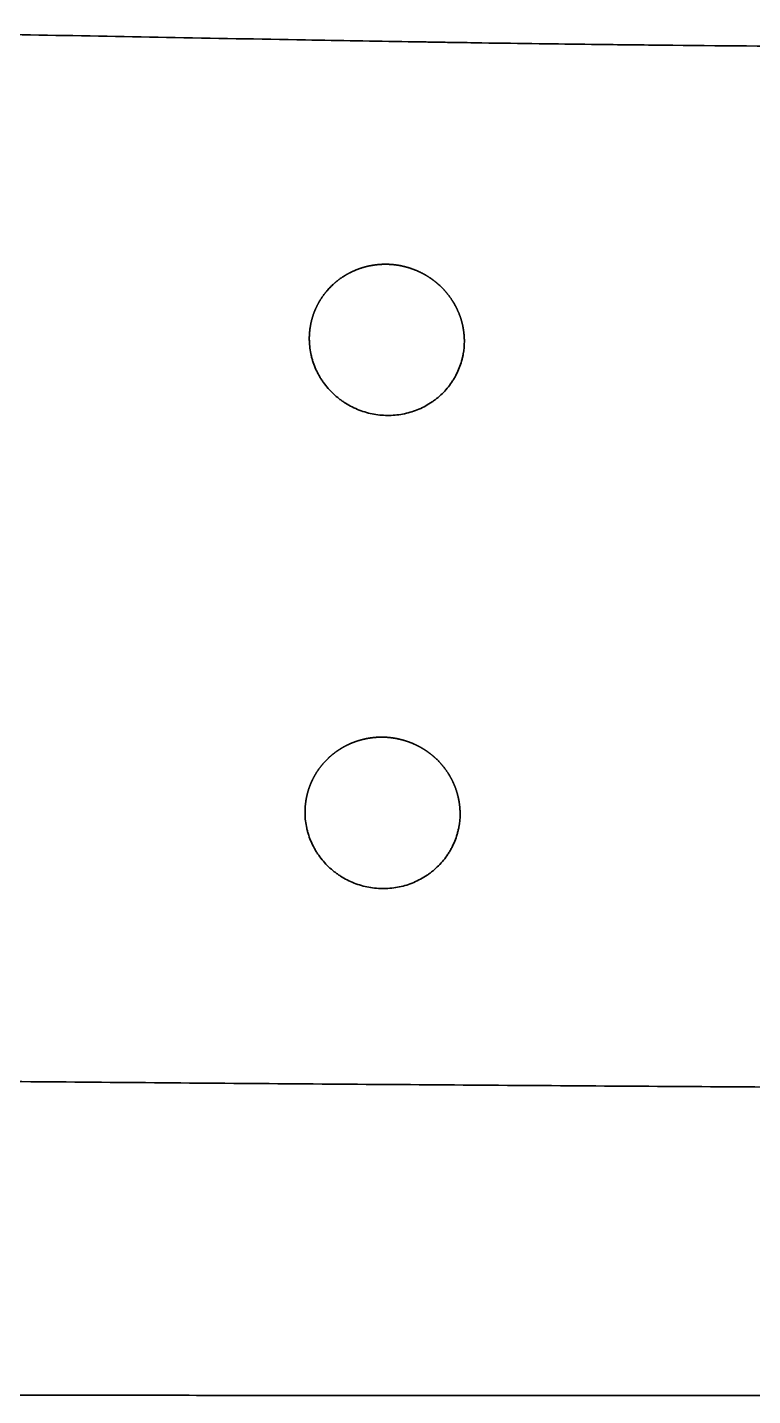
# Model space of a CAD drawing. Header units: millimetres. Extents: x 0 to 2526, y -1017 to 790.
# Drawn here: x 280.1 to 453.2, y 462.6 to 789.1 of the extents above; entities that cross this region are included whole.
import ezdxf

# ---------------------------------------------------------------- set-up
doc = ezdxf.new("R2010")
doc.units = ezdxf.units.MM
doc.layers.add('Blocks', color=7, linetype='Continuous')
doc.layers.add('Blocks$Inner', color=7, linetype='Continuous', lineweight=25, true_color=0x007f00)
doc.layers.add('Blocks$Outline', color=7, linetype='Continuous', lineweight=35, true_color=0xff3f3f)

# ---------------------------------------------------------------- blocks, each defined once
blk = doc.blocks.new('Balcony Dining Bench w Arm Front')
at = {"layer": 'Blocks$Inner'}
blk.add_line((348.3, 593.73), (348.35, 593.64), dxfattribs=at)
for points, knots in [([(176.43, 789.1), (176.47, 789.1), (176.52, 789.1), (176.57, 789.1), (176.94, 789.1), (177.31, 789.1), (177.68, 789.1), (178.38, 789.1), (179.09, 789.09), (179.8, 789.09), (181.14, 789.08), (182.45, 789.07), (183.79, 789.06), (185.06, 789.05), (186.32, 789.03), (187.59, 789.01), (187.91, 789.01), (188.22, 789), (188.53, 789), (188.85, 788.99), (189.16, 788.99), (189.47, 788.98), (190.1, 788.97), (190.73, 788.96), (191.36, 788.95), (192.61, 788.93), (193.87, 788.91), (195.13, 788.89), (197.66, 788.84), (200.18, 788.8), (202.71, 788.75), (207.81, 788.66), (212.9, 788.57), (217.99, 788.48), (228.36, 788.29), (238.72, 788.1), (249.06, 787.91), (259.66, 787.71), (270.25, 787.51), (280.82, 787.31), (291.67, 787.11), (302.5, 786.9), (313.3, 786.7), (324.39, 786.5), (335.46, 786.3), (346.5, 786.1), (354.55, 785.96), (362.7, 785.82), (370.96, 785.68), (372.32, 785.65), (373.68, 785.63), (375.05, 785.61), (375.1, 785.61), (376.24, 785.59), (376.28, 785.59), (376.87, 785.58), (377.45, 785.57), (378.04, 785.56), (378.81, 785.55), (379.59, 785.53), (380.37, 785.52), (380.76, 785.52), (381.16, 785.51), (381.55, 785.5), (383.87, 785.47), (386.19, 785.43), (388.51, 785.39), (393.08, 785.33), (397.64, 785.26), (402.2, 785.2), (406.25, 785.14), (410.41, 785.09), (414.69, 785.04), (420.14, 784.97), (425.78, 784.91), (431.59, 784.85), (444.91, 784.71), (458.49, 784.59), (471.85, 784.49), (476.55, 784.46), (481.17, 784.42), (485.73, 784.39), (491.8, 784.35), (497.76, 784.31), (503.62, 784.28), (521.92, 784.17), (541.36, 784.08), (559.71, 784.01), (561.64, 784), (563.57, 784), (565.5, 783.99), (589.67, 783.9), (613.09, 783.84), (635.75, 783.8), (661.46, 783.76), (687.17, 783.74), (712.85, 783.74), (738.53, 783.74), (764.24, 783.76), (789.95, 783.8), (813.64, 783.84), (836.66, 783.9), (859.02, 783.99), (861.59, 784), (863.91, 784), (865.98, 784.01), (884.02, 784.08), (903.08, 784.17), (921.04, 784.28), (927.37, 784.31), (933.67, 784.35), (939.97, 784.4), (944.33, 784.43), (948.65, 784.46), (952.92, 784.49), (966.33, 784.59), (979.96, 784.71), (993.33, 784.85), (999.49, 784.91), (1005.38, 784.98), (1011, 785.05), (1014.98, 785.09), (1018.92, 785.14), (1022.83, 785.2), (1027.41, 785.26), (1031.99, 785.32), (1036.57, 785.39), (1038.9, 785.43), (1041.23, 785.46), (1043.55, 785.5), (1044.14, 785.51), (1044.73, 785.52), (1045.32, 785.53), (1045.91, 785.54), (1046.49, 785.55), (1047.08, 785.56), (1047.67, 785.57), (1048.25, 785.58), (1048.84, 785.59), (1048.89, 785.59), (1050.02, 785.61), (1050.08, 785.61), (1051.44, 785.63), (1052.8, 785.65), (1054.15, 785.68), (1062.68, 785.82), (1071.03, 785.96), (1079.2, 786.11), (1090.24, 786.31), (1101.31, 786.51), (1112.39, 786.71), (1123.2, 786.91), (1134.03, 787.12), (1144.87, 787.32), (1155.44, 787.52), (1166.03, 787.72), (1176.64, 787.92), (1186.98, 788.11), (1197.33, 788.3), (1207.71, 788.49), (1212.8, 788.58), (1217.89, 788.67), (1222.99, 788.76), (1225.52, 788.8), (1228.04, 788.84), (1230.57, 788.89), (1231.83, 788.91), (1233.08, 788.93), (1234.34, 788.95), (1234.97, 788.96), (1235.6, 788.97), (1236.22, 788.98), (1236.54, 788.99), (1236.85, 789), (1237.17, 789), (1237.48, 789.01), (1237.79, 789.01), (1238.11, 789.01), (1239.38, 789.03), (1240.64, 789.05), (1241.91, 789.06), (1243.24, 789.07), (1244.56, 789.08), (1245.89, 789.09), (1246.61, 789.09), (1247.31, 789.1), (1248.02, 789.1), (1248.39, 789.1), (1248.76, 789.1), (1249.13, 789.1), (1249.18, 789.1), (1249.22, 789.1), (1249.27, 789.1)], [22.92623, 22.92623, 22.92623, 22.92623, 23.068171, 23.068171, 23.068171, 24.181291, 24.181291, 24.181291, 26.304071, 26.304071, 26.304071, 30.293159, 30.293159, 30.293159, 34.108347, 34.108347, 34.108347, 35.052543, 35.052543, 35.052543, 35.998443, 35.998443, 35.998443, 37.891572, 37.891572, 37.891572, 41.685462, 41.685462, 41.685462, 49.303922, 49.303922, 49.303922, 64.664791, 64.664791, 64.664791, 95.892798, 95.892798, 95.892798, 127.813465, 127.813465, 127.813465, 160.438723, 160.438723, 160.438723, 193.773793, 193.773793, 193.773793, 218.326646, 218.326646, 218.326646, 222.428058, 222.428058, 222.428058, 223.673841, 223.673841, 223.673841, 225.450252, 225.450252, 225.450252, 227.80179, 227.80179, 227.80179, 228.993594, 228.993594, 228.993594, 236.013794, 236.013794, 236.013794, 249.824857, 249.824857, 249.824857, 262.404558, 262.404558, 262.404558, 279.411222, 279.411222, 279.411222, 319.83122, 319.83122, 319.83122, 333.736504, 333.736504, 333.736504, 351.660888, 351.660888, 351.660888, 407.79894, 407.79894, 407.79894, 413.586184, 413.586184, 413.586184, 483.855313, 483.855313, 483.855313, 560.959264, 560.959264, 560.959264, 638.06295, 638.06295, 638.06295, 707.146395, 707.146395, 707.146395, 714.1183, 714.1183, 714.1183, 769.220358, 769.220358, 769.220358, 788.178374, 788.178374, 788.178374, 801.157229, 801.157229, 801.157229, 841.729748, 841.729748, 841.729748, 859.5085, 859.5085, 859.5085, 871.424957, 871.424957, 871.424957, 885.2842, 885.2842, 885.2842, 892.328338, 892.328338, 892.328338, 894.111756, 894.111756, 894.111756, 895.883645, 895.883645, 895.883645, 897.666024, 897.666024, 897.666024, 898.912972, 898.912972, 898.912972, 903.0038, 903.0038, 903.0038, 928.14154, 928.14154, 928.14154, 961.47683, 961.47683, 961.47683, 994.102289, 994.102289, 994.102289, 1026.02312, 1026.02312, 1026.02312, 1057.25122, 1057.25122, 1057.25122, 1072.612096, 1072.612096, 1072.612096, 1080.230546, 1080.230546, 1080.230546, 1084.024428, 1084.024428, 1084.024428, 1085.917551, 1085.917551, 1085.917551, 1086.863449, 1086.863449, 1086.863449, 1087.807647, 1087.807647, 1087.807647, 1091.622846, 1091.622846, 1091.622846, 1095.61188, 1095.61188, 1095.61188, 1097.734661, 1097.734661, 1097.734661, 1098.847781, 1098.847781, 1098.847781, 1098.98972, 1098.98972, 1098.98972, 1098.98972]), ([(347.37, 714.8), (347.37, 714.64), (347.37, 714.49), (347.38, 714.33), (347.41, 713.16), (347.55, 712), (347.82, 710.85), (347.88, 710.56), (347.96, 710.27), (348.04, 709.98), (348.12, 709.7), (348.21, 709.41), (348.3, 709.13), (348.49, 708.57), (348.71, 708.02), (348.95, 707.48), (349.07, 707.22), (349.2, 706.96), (349.32, 706.71)], [234.347994, 234.347994, 234.347994, 234.347994, 234.834758, 234.834758, 234.834758, 238.488681, 238.488681, 238.488681, 239.409981, 239.409981, 239.409981, 240.32743, 240.32743, 240.32743, 242.15188, 242.15188, 242.15188, 243.02809, 243.02809, 243.02809, 243.02809]), ([(366.47, 696.5), (367.7, 696.52), (368.9, 696.66), (370.09, 696.91), (370.68, 697.04), (371.26, 697.19), (371.84, 697.37), (372.41, 697.56), (372.99, 697.77), (373.54, 698.01), (374.64, 698.48), (375.68, 699.05), (376.67, 699.72), (376.91, 699.89), (377.15, 700.06), (377.39, 700.24), (377.63, 700.42), (377.86, 700.61), (378.09, 700.8), (378.54, 701.18), (378.97, 701.58), (379.38, 702), (380.21, 702.84), (380.93, 703.76), (381.57, 704.74), (381.73, 704.98), (381.88, 705.23), (382.03, 705.49), (382.18, 705.74), (382.32, 706), (382.45, 706.25), (382.71, 706.77), (382.95, 707.3), (383.16, 707.84), (383.38, 708.38), (383.56, 708.92), (383.72, 709.48), (383.8, 709.76), (383.87, 710.04), (383.93, 710.32), (384, 710.61), (384.06, 710.9), (384.11, 711.18), (384.28, 712.18), (384.37, 713.18), (384.37, 714.19)], [147.017885, 147.017885, 147.017885, 147.017885, 150.700947, 150.700947, 150.700947, 152.538838, 152.538838, 152.538838, 154.389608, 154.389608, 154.389608, 158.062041, 158.062041, 158.062041, 158.982107, 158.982107, 158.982107, 159.907523, 159.907523, 159.907523, 161.748144, 161.748144, 161.748144, 165.416223, 165.416223, 165.416223, 166.340324, 166.340324, 166.340324, 167.260737, 167.260737, 167.260737, 169.08952, 169.08952, 169.08952, 170.916267, 170.916267, 170.916267, 171.834126, 171.834126, 171.834126, 172.756877, 172.756877, 172.756877, 175.93422, 175.93422, 175.93422, 175.93422]), ([(349.36, 706.64), (349.49, 706.38), (349.63, 706.13), (349.77, 705.89), (349.92, 705.63), (350.07, 705.37), (350.24, 705.12), (350.4, 704.86), (350.57, 704.61), (350.75, 704.37), (351.45, 703.39), (352.24, 702.48), (353.12, 701.65), (353.57, 701.23), (354.03, 700.84), (354.51, 700.46), (354.75, 700.28), (355, 700.09), (355.25, 699.92), (355.5, 699.74), (355.76, 699.58), (356.02, 699.41), (357.05, 698.76), (358.14, 698.22), (359.28, 697.78), (359.86, 697.56), (360.45, 697.36), (361.04, 697.2), (361.63, 697.03), (362.22, 696.9), (362.82, 696.79), (364.03, 696.58), (365.25, 696.48), (366.47, 696.5)], [125.933922, 125.933922, 125.933922, 125.933922, 126.801844, 126.801844, 126.801844, 127.719677, 127.719677, 127.719677, 128.642172, 128.642172, 128.642172, 132.304504, 132.304504, 132.304504, 134.140923, 134.140923, 134.140923, 135.064863, 135.064863, 135.064863, 135.983621, 135.983621, 135.983621, 139.650861, 139.650861, 139.650861, 141.499504, 141.499504, 141.499504, 143.335969, 143.335969, 143.335969, 147.017885, 147.017885, 147.017885, 147.017885]), ([(346.35, 601.81), (346.35, 601.71), (346.35, 601.61), (346.35, 601.51), (346.37, 600.34), (346.51, 599.17), (346.76, 598.02), (346.82, 597.73), (346.9, 597.44), (346.97, 597.16), (347.05, 596.87), (347.14, 596.59), (347.23, 596.31), (347.41, 595.75), (347.62, 595.19), (347.86, 594.65), (348, 594.34), (348.14, 594.04), (348.3, 593.73)], [350.728743, 350.728743, 350.728743, 350.728743, 351.044557, 351.044557, 351.044557, 354.693605, 354.693605, 354.693605, 355.613595, 355.613595, 355.613595, 356.529322, 356.529322, 356.529322, 358.350656, 358.350656, 358.350656, 359.394442, 359.394442, 359.394442, 359.394442]), ([(365.23, 583.61), (366.45, 583.62), (367.66, 583.75), (368.85, 584), (369.45, 584.12), (370.03, 584.27), (370.61, 584.45), (371.19, 584.63), (371.77, 584.84), (372.32, 585.08), (373.43, 585.55), (374.48, 586.11), (375.48, 586.78), (375.72, 586.95), (375.97, 587.12), (376.21, 587.3), (376.45, 587.48), (376.68, 587.67), (376.91, 587.86), (377.37, 588.24), (377.81, 588.64), (378.23, 589.06), (379.06, 589.9), (379.8, 590.82), (380.45, 591.8), (380.61, 592.04), (380.77, 592.3), (380.92, 592.55), (381.07, 592.8), (381.21, 593.06), (381.35, 593.32), (381.62, 593.84), (381.86, 594.37), (382.08, 594.91), (382.3, 595.45), (382.49, 595.99), (382.65, 596.55), (382.73, 596.83), (382.81, 597.11), (382.87, 597.4), (382.94, 597.68), (383, 597.97), (383.06, 598.26), (383.25, 599.31), (383.35, 600.37), (383.35, 601.44)], [263.426857, 263.426857, 263.426857, 263.426857, 267.098685, 267.098685, 267.098685, 268.930994, 268.930994, 268.930994, 270.776188, 270.776188, 270.776188, 274.437975, 274.437975, 274.437975, 275.355556, 275.355556, 275.355556, 276.278498, 276.278498, 276.278498, 278.113949, 278.113949, 278.113949, 281.77337, 281.77337, 281.77337, 282.695423, 282.695423, 282.695423, 283.613512, 283.613512, 283.613512, 285.438227, 285.438227, 285.438227, 287.261648, 287.261648, 287.261648, 288.178113, 288.178113, 288.178113, 289.099228, 289.099228, 289.099228, 292.448173, 292.448173, 292.448173, 292.448173]), ([(348.35, 593.64), (348.45, 593.44), (348.55, 593.25), (348.66, 593.06), (348.8, 592.8), (348.96, 592.55), (349.12, 592.29), (349.28, 592.04), (349.44, 591.79), (349.62, 591.54), (350.31, 590.56), (351.09, 589.65), (351.96, 588.82), (352.4, 588.4), (352.85, 588), (353.33, 587.63), (353.57, 587.44), (353.81, 587.26), (354.06, 587.08), (354.31, 586.91), (354.56, 586.74), (354.82, 586.57), (355.84, 585.92), (356.92, 585.37), (358.06, 584.92), (358.63, 584.7), (359.21, 584.5), (359.8, 584.33), (360.39, 584.16), (360.98, 584.03), (361.58, 583.92), (362.79, 583.69), (364, 583.59), (365.23, 583.61)], [242.593205, 242.593205, 242.593205, 242.593205, 243.26126, 243.26126, 243.26126, 244.177729, 244.177729, 244.177729, 245.098515, 245.098515, 245.098515, 248.753068, 248.753068, 248.753068, 250.585598, 250.585598, 250.585598, 251.507326, 251.507326, 251.507326, 252.423767, 252.423767, 252.423767, 256.081349, 256.081349, 256.081349, 257.924878, 257.924878, 257.924878, 259.755996, 259.755996, 259.755996, 263.426857, 263.426857, 263.426857, 263.426857]), ([(172.45, 538.42), (201, 538.22), (203.85, 538.2), (212.4, 538.12), (218.1, 538.07), (229.5, 537.96), (235.19, 537.91), (246.51, 537.81), (252.12, 537.76), (263.36, 537.67), (268.97, 537.62), (285.83, 537.48), (297.05, 537.38), (319.52, 537.2), (330.75, 537.11), (353.22, 536.94), (364.46, 536.86), (386.93, 536.7), (398.16, 536.62), (420.64, 536.47), (431.87, 536.39), (454.35, 536.25), (465.59, 536.18), (488.06, 536.05), (499.3, 535.98), (516.16, 535.89), (521.78, 535.86), (533.02, 535.8), (538.63, 535.77), (887.06, 535.77), (892.68, 535.8), (903.92, 535.86), (909.54, 535.89), (926.4, 535.98), (937.64, 536.05), (960.11, 536.18), (971.35, 536.25), (1190.5, 537.91), (1196.2, 537.96), (1253.25, 538.43)], [-540.047863, -540.047863, -540.047863, -540.047863, -539.163222, -539.163222, -538.86678, -538.86678, -538.570337, -538.570337, -538.278244, -538.278244, -537.98615, -537.98615, -537.401585, -537.401585, -536.817401, -536.817401, -536.233217, -536.233217, -535.649035, -535.649035, -535.064854, -535.064854, -534.480674, -534.480674, -533.896495, -533.896495, -533.604406, -533.604406, -530.701779, -530.701779, -527.799152, -527.799152, -527.507063, -527.507063, -526.922884, -526.922884, -526.338704, -522.833221, -521.980947, -521.980947, -521.980947, -521.980947]), ([(203.77, 462.73), (213.2, 462.72), (222.62, 462.72), (232.05, 462.71), (241.48, 462.71), (250.91, 462.71), (260.34, 462.7), (269.76, 462.7), (279.19, 462.69), (288.62, 462.69), (298.04, 462.69), (307.47, 462.68), (316.9, 462.68), (326.32, 462.68), (335.75, 462.67), (345.17, 462.67), (354.6, 462.67), (364.03, 462.66), (373.45, 462.66), (382.88, 462.66), (392.31, 462.66), (401.74, 462.65), (411.16, 462.65), (420.59, 462.65), (430.02, 462.64), (439.45, 462.64), (448.87, 462.64), (458.3, 462.64), (467.73, 462.64), (477.16, 462.63), (486.59, 462.63), (496.01, 462.63), (505.44, 462.63), (514.87, 462.63), (524.3, 462.62), (533.72, 462.62), (543.15, 462.62), (552.58, 462.62), (562, 462.62), (571.43, 462.62), (580.86, 462.62), (590.28, 462.61), (599.71, 462.61), (609.14, 462.61), (618.56, 462.61), (627.99, 462.61), (646.84, 462.61), (665.7, 462.61), (684.55, 462.61), (703.41, 462.61), (722.27, 462.61), (741.12, 462.61), (759.98, 462.61), (778.83, 462.61), (797.69, 462.61), (807.11, 462.61), (816.54, 462.61), (825.97, 462.61), (835.39, 462.61), (844.82, 462.62), (854.25, 462.62), (863.67, 462.62), (873.1, 462.62), (882.53, 462.62), (891.95, 462.62), (901.38, 462.62), (910.81, 462.63), (920.23, 462.63), (929.66, 462.63), (939.09, 462.63), (948.52, 462.63), (957.95, 462.64), (967.37, 462.64), (976.8, 462.64), (986.23, 462.64), (995.66, 462.64), (1005.09, 462.65), (1014.51, 462.65), (1023.94, 462.65), (1033.37, 462.66), (1042.8, 462.66), (1052.22, 462.66), (1061.65, 462.66), (1071.08, 462.67), (1080.5, 462.67), (1089.93, 462.67), (1099.36, 462.68), (1108.78, 462.68), (1118.21, 462.68), (1127.63, 462.69), (1137.06, 462.69), (1146.49, 462.69), (1155.91, 462.7), (1165.34, 462.7), (1174.77, 462.71), (1184.2, 462.71), (1193.62, 462.71), (1203.05, 462.72), (1212.48, 462.72), (1221.91, 462.73)], [52.701358, 52.701358, 52.701358, 52.701358, 80.986802, 80.986802, 80.986802, 109.26944, 109.26944, 109.26944, 137.549943, 137.549943, 137.549943, 165.829072, 165.829072, 165.829072, 194.107949, 194.107949, 194.107949, 222.387782, 222.387782, 222.387782, 250.669461, 250.669461, 250.669461, 278.952602, 278.952602, 278.952602, 307.236509, 307.236509, 307.236509, 335.520462, 335.520462, 335.520462, 363.803655, 363.803655, 363.803655, 392.08526, 392.08526, 392.08526, 420.364856, 420.364856, 420.364856, 448.643647, 448.643647, 448.643647, 476.923239, 476.923239, 476.923239, 533.488031, 533.488031, 533.488031, 590.056029, 590.056029, 590.056029, 646.620822, 646.620822, 646.620822, 674.900413, 674.900413, 674.900413, 703.179204, 703.179204, 703.179204, 731.458801, 731.458801, 731.458801, 759.740405, 759.740405, 759.740405, 788.023598, 788.023598, 788.023598, 816.307551, 816.307551, 816.307551, 844.591458, 844.591458, 844.591458, 872.8746, 872.8746, 872.8746, 901.156279, 901.156279, 901.156279, 929.436112, 929.436112, 929.436112, 957.714988, 957.714988, 957.714988, 985.994117, 985.994117, 985.994117, 1014.274621, 1014.274621, 1014.274621, 1042.557259, 1042.557259, 1042.557259, 1070.842703, 1070.842703, 1070.842703, 1070.842703])]:
    blk.add_open_spline(points, degree=3, knots=knots, dxfattribs=at)
for points, weights, knots in [([(365.36, 732.57), (364.75, 732.57), (364.14, 732.53), (362.93, 732.4), (362.34, 732.31), (360.57, 731.95), (359.43, 731.6), (357.78, 730.9), (357.23, 730.64), (356.18, 730.08), (355.67, 729.77), (354.2, 728.78), (353.29, 728.02), (351.61, 726.32), (350.87, 725.4), (349.9, 723.92), (349.61, 723.42), (349.06, 722.36), (348.82, 721.82), (348.16, 720.17), (347.84, 719.04), (347.59, 717.58), (347.54, 717.29), (347.47, 716.7), (347.44, 716.4), (347.39, 715.67), (347.37, 715.23), (347.37, 714.8)], [1.00000018157, 1.00000018095, 1.00000018032, 1.00000017901, 1.00000017835, 1.00000017635, 1.00000017499, 1.00000017293, 1.00000017224, 1.00000017088, 1.00000017021, 1.00000016824, 1.00000016696, 1.00000016451, 1.00000016338, 1.0000001618, 1.0000001613, 1.00000016034, 1.00000015987, 1.00000015858, 1.00000015783, 1.00000015702, 1.00000015687, 1.00000015657, 1.00000015642, 1.00000015609, 1.00000015591, 1.00000015574], [205.624193, 205.624193, 205.624193, 205.624193, 207.449877, 207.449877, 209.27556, 209.27556, 212.926927, 212.926927, 214.75261, 214.75261, 216.578294, 216.578294, 220.22966, 220.22966, 223.881027, 223.881027, 225.70671, 225.70671, 227.532393, 227.532393, 231.18376, 231.18376, 232.096602, 232.096602, 233.009443, 233.009443, 234.347994, 234.347994, 234.347994, 234.347994]), ([(384.37, 714.19), (384.37, 714.35), (384.37, 714.5), (384.35, 715.25), (384.3, 715.84), (384.19, 716.72), (384.14, 717.02), (384.04, 717.61), (383.98, 717.9), (383.65, 719.35), (383.27, 720.47), (382.65, 721.83), (382.52, 722.1), (382.24, 722.64), (382.1, 722.9), (381.65, 723.69), (381.32, 724.19), (380.27, 725.65), (379.48, 726.56), (378.15, 727.81), (377.69, 728.21), (376.73, 728.95), (376.24, 729.3), (375.22, 729.94), (374.69, 730.24), (373.6, 730.79), (373.04, 731.04), (371.34, 731.71), (370.18, 732.04), (368.39, 732.37), (367.79, 732.45), (366.57, 732.56), (365.96, 732.58), (365.36, 732.57)], [1.00000003375, 1.00000003377, 1.00000003379, 1.00000003388, 1.00000003396, 1.00000003406, 1.00000003409, 1.00000003416, 1.00000003419, 1.00000003434, 1.00000003443, 1.00000003452, 1.00000003454, 1.00000003457, 1.00000003458, 1.00000003461, 1.00000003463, 1.00000003466, 1.00000003465, 1.00000003459, 1.00000003457, 1.0000000345, 1.00000003446, 1.00000003437, 1.00000003431, 1.00000003419, 1.00000003412, 1.0000000339, 1.00000003373, 1.00000003345, 1.00000003335, 1.00000003314, 1.00000003303, 1.00000003292], [175.93422, 175.93422, 175.93422, 175.93422, 176.415903, 176.415903, 178.241421, 178.241421, 179.15418, 179.15418, 180.066939, 180.066939, 183.717975, 183.717975, 184.630735, 184.630735, 185.543494, 185.543494, 187.369012, 187.369012, 191.020048, 191.020048, 192.845566, 192.845566, 194.671084, 194.671084, 196.496603, 196.496603, 198.322121, 198.322121, 201.973157, 201.973157, 203.798675, 203.798675, 205.624193, 205.624193, 205.624193, 205.624193]), ([(364.52, 619.73), (363.92, 619.73), (363.31, 619.7), (362.1, 619.57), (361.5, 619.48), (359.73, 619.12), (358.58, 618.77), (356.92, 618.08), (356.37, 617.82), (355.31, 617.26), (354.8, 616.95), (353.81, 616.29), (353.33, 615.94), (352.41, 615.18), (351.97, 614.78), (350.7, 613.5), (349.95, 612.59), (348.97, 611.11), (348.67, 610.6), (348.11, 609.55), (347.86, 609), (347.19, 607.35), (346.86, 606.22), (346.59, 604.76), (346.55, 604.47), (346.47, 603.88), (346.43, 603.58), (346.37, 602.79), (346.35, 602.3), (346.35, 601.81)], [1.00000027114, 1.00000027052, 1.00000026987, 1.00000026853, 1.00000026785, 1.00000026578, 1.00000026435, 1.00000026218, 1.00000026145, 1.00000026, 1.00000025929, 1.00000025788, 1.00000025718, 1.0000002558, 1.00000025513, 1.00000025313, 1.00000025189, 1.00000025014, 1.00000024958, 1.0000002485, 1.00000024798, 1.00000024651, 1.00000024564, 1.00000024468, 1.00000024449, 1.00000024413, 1.00000024395, 1.00000024351, 1.00000024325, 1.00000024301], [321.899147, 321.899147, 321.899147, 321.899147, 323.720746, 323.720746, 325.542345, 325.542345, 329.185543, 329.185543, 331.007142, 331.007142, 332.828741, 332.828741, 334.65034, 334.65034, 336.471939, 336.471939, 340.115137, 340.115137, 341.936736, 341.936736, 343.758335, 343.758335, 347.401533, 347.401533, 348.312333, 348.312333, 349.223132, 349.223132, 350.728743, 350.728743, 350.728743, 350.728743]), ([(383.35, 601.44), (383.35, 601.54), (383.35, 601.63), (383.34, 602.32), (383.3, 602.91), (383.19, 603.8), (383.15, 604.1), (383.05, 604.69), (382.99, 604.98), (382.67, 606.43), (382.31, 607.55), (381.7, 608.92), (381.58, 609.19), (381.31, 609.73), (381.16, 609.99), (380.72, 610.78), (380.4, 611.28), (379.37, 612.75), (378.59, 613.66), (377.27, 614.92), (376.81, 615.31), (375.87, 616.06), (375.37, 616.41), (374.36, 617.06), (373.84, 617.36), (372.76, 617.91), (372.2, 618.17), (370.5, 618.84), (369.34, 619.18), (367.56, 619.51), (366.96, 619.6), (365.74, 619.71), (365.13, 619.74), (364.52, 619.73)], [0.999999963919, 0.999999963906, 0.999999963893, 0.999999963805, 0.999999963731, 0.999999963625, 0.99999996359, 0.999999963523, 0.99999996349, 0.999999963331, 0.999999963221, 0.999999963106, 0.999999963085, 0.999999963044, 0.999999963024, 0.999999962971, 0.999999962941, 0.999999962868, 0.999999962843, 0.999999962841, 0.999999962847, 0.999999962871, 0.999999962889, 0.999999962937, 0.999999962966, 0.999999963038, 0.999999963081, 0.999999963223, 0.999999963338, 0.999999963539, 0.999999963611, 0.999999963763, 0.999999963843, 0.999999963926], [292.448173, 292.448173, 292.448173, 292.448173, 292.751818, 292.751818, 294.573526, 294.573526, 295.48438, 295.48438, 296.395234, 296.395234, 300.03865, 300.03865, 300.949505, 300.949505, 301.860359, 301.860359, 303.682067, 303.682067, 307.325483, 307.325483, 309.147191, 309.147191, 310.968899, 310.968899, 312.790607, 312.790607, 314.612315, 314.612315, 318.255731, 318.255731, 320.077439, 320.077439, 321.899147, 321.899147, 321.899147, 321.899147])]:
    blk.add_rational_spline(points, weights, degree=3, knots=knots, dxfattribs=at)
at = {"layer": 'Blocks$Outline'}
for points, knots in [([(1249.27, 789.1), (1249.22, 789.1), (1249.18, 789.1), (1249.13, 789.1), (1248.76, 789.1), (1248.39, 789.1), (1248.02, 789.1), (1247.31, 789.1), (1246.61, 789.09), (1245.89, 789.09), (1244.56, 789.08), (1243.24, 789.07), (1241.91, 789.06), (1240.64, 789.05), (1239.38, 789.03), (1238.11, 789.01), (1237.79, 789.01), (1237.48, 789.01), (1237.17, 789), (1236.85, 789), (1236.54, 788.99), (1236.22, 788.98), (1235.6, 788.97), (1234.97, 788.96), (1234.34, 788.95), (1233.08, 788.93), (1231.83, 788.91), (1230.57, 788.89), (1228.04, 788.84), (1225.52, 788.8), (1222.99, 788.76), (1217.89, 788.67), (1212.8, 788.58), (1207.71, 788.49), (1197.33, 788.3), (1186.98, 788.11), (1176.64, 787.92), (1166.03, 787.72), (1155.44, 787.52), (1144.87, 787.32), (1134.03, 787.12), (1123.2, 786.91), (1112.39, 786.71), (1101.31, 786.51), (1090.24, 786.31), (1079.2, 786.11), (1071.03, 785.96), (1062.68, 785.82), (1054.15, 785.68), (1052.8, 785.65), (1051.44, 785.63), (1050.08, 785.61), (1050.02, 785.61), (1048.89, 785.59), (1048.84, 785.59), (1048.25, 785.58), (1047.67, 785.57), (1047.08, 785.56), (1046.49, 785.55), (1045.91, 785.54), (1045.32, 785.53), (1044.73, 785.52), (1044.14, 785.51), (1043.55, 785.5), (1041.23, 785.46), (1038.9, 785.43), (1036.57, 785.39), (1031.99, 785.32), (1027.41, 785.26), (1022.83, 785.2), (1018.92, 785.14), (1014.98, 785.09), (1011, 785.05), (1005.38, 784.98), (999.49, 784.91), (993.33, 784.85), (979.96, 784.71), (966.33, 784.59), (952.92, 784.49), (948.65, 784.46), (944.33, 784.43), (939.97, 784.4), (933.67, 784.35), (927.37, 784.31), (921.04, 784.28), (903.08, 784.17), (884.02, 784.08), (865.98, 784.01), (863.91, 784), (861.59, 784), (859.02, 783.99), (836.66, 783.9), (813.64, 783.84), (789.95, 783.8), (764.24, 783.76), (738.53, 783.74), (712.85, 783.74), (687.17, 783.74), (661.46, 783.76), (635.75, 783.8), (613.09, 783.84), (589.67, 783.9), (565.5, 783.99), (563.57, 784), (561.64, 784), (559.71, 784.01), (541.36, 784.08), (521.92, 784.17), (503.62, 784.28), (497.76, 784.31), (491.8, 784.35), (485.73, 784.39), (481.17, 784.42), (476.55, 784.46), (471.85, 784.49), (458.49, 784.59), (444.91, 784.71), (431.59, 784.85), (425.78, 784.91), (420.14, 784.97), (414.69, 785.04), (410.41, 785.09), (406.25, 785.14), (402.2, 785.2), (397.64, 785.26), (393.08, 785.33), (388.51, 785.39), (386.19, 785.43), (383.87, 785.47), (381.55, 785.5), (381.16, 785.51), (380.76, 785.52), (380.37, 785.52), (379.59, 785.53), (378.81, 785.55), (378.04, 785.56), (377.45, 785.57), (376.87, 785.58), (376.28, 785.59), (376.24, 785.59), (375.1, 785.61), (375.05, 785.61), (373.68, 785.63), (372.32, 785.65), (370.96, 785.68), (362.7, 785.82), (354.55, 785.96), (346.5, 786.1), (335.46, 786.3), (324.39, 786.5), (313.3, 786.7), (302.5, 786.9), (291.67, 787.11), (280.82, 787.31), (270.25, 787.51), (259.66, 787.71), (249.06, 787.91), (238.72, 788.1), (228.36, 788.29), (217.99, 788.48), (212.9, 788.57), (207.81, 788.66), (202.71, 788.75), (200.18, 788.8), (197.66, 788.84), (195.13, 788.89), (193.87, 788.91), (192.61, 788.93), (191.36, 788.95), (190.73, 788.96), (190.1, 788.97), (189.47, 788.98), (189.16, 788.99), (188.85, 788.99), (188.53, 789), (188.22, 789), (187.91, 789.01), (187.59, 789.01), (186.32, 789.03), (185.06, 789.05), (183.79, 789.06), (182.45, 789.07), (181.14, 789.08), (179.8, 789.09), (179.09, 789.09), (178.38, 789.1), (177.68, 789.1), (177.31, 789.1), (176.94, 789.1), (176.57, 789.1), (176.52, 789.1), (176.47, 789.1), (176.43, 789.1)], [-1098.98972, -1098.98972, -1098.98972, -1098.98972, -1098.847781, -1098.847781, -1098.847781, -1097.734661, -1097.734661, -1097.734661, -1095.61188, -1095.61188, -1095.61188, -1091.622846, -1091.622846, -1091.622846, -1087.807647, -1087.807647, -1087.807647, -1086.863449, -1086.863449, -1086.863449, -1085.917551, -1085.917551, -1085.917551, -1084.024428, -1084.024428, -1084.024428, -1080.230546, -1080.230546, -1080.230546, -1072.612096, -1072.612096, -1072.612096, -1057.25122, -1057.25122, -1057.25122, -1026.02312, -1026.02312, -1026.02312, -994.102289, -994.102289, -994.102289, -961.47683, -961.47683, -961.47683, -928.14154, -928.14154, -928.14154, -903.0038, -903.0038, -903.0038, -898.912972, -898.912972, -898.912972, -897.666024, -897.666024, -897.666024, -895.883645, -895.883645, -895.883645, -894.111756, -894.111756, -894.111756, -892.328338, -892.328338, -892.328338, -885.2842, -885.2842, -885.2842, -871.424957, -871.424957, -871.424957, -859.5085, -859.5085, -859.5085, -841.729748, -841.729748, -841.729748, -801.157229, -801.157229, -801.157229, -788.178374, -788.178374, -788.178374, -769.220358, -769.220358, -769.220358, -714.1183, -714.1183, -714.1183, -707.146395, -707.146395, -707.146395, -638.06295, -638.06295, -638.06295, -560.959264, -560.959264, -560.959264, -483.855313, -483.855313, -483.855313, -413.586184, -413.586184, -413.586184, -407.79894, -407.79894, -407.79894, -351.660888, -351.660888, -351.660888, -333.736504, -333.736504, -333.736504, -319.83122, -319.83122, -319.83122, -279.411222, -279.411222, -279.411222, -262.404558, -262.404558, -262.404558, -249.824857, -249.824857, -249.824857, -236.013794, -236.013794, -236.013794, -228.993594, -228.993594, -228.993594, -227.80179, -227.80179, -227.80179, -225.450252, -225.450252, -225.450252, -223.673841, -223.673841, -223.673841, -222.428058, -222.428058, -222.428058, -218.326646, -218.326646, -218.326646, -193.773793, -193.773793, -193.773793, -160.438723, -160.438723, -160.438723, -127.813465, -127.813465, -127.813465, -95.892798, -95.892798, -95.892798, -64.664791, -64.664791, -64.664791, -49.303922, -49.303922, -49.303922, -41.685462, -41.685462, -41.685462, -37.891572, -37.891572, -37.891572, -35.998443, -35.998443, -35.998443, -35.052543, -35.052543, -35.052543, -34.108347, -34.108347, -34.108347, -30.293159, -30.293159, -30.293159, -26.304071, -26.304071, -26.304071, -24.181291, -24.181291, -24.181291, -23.068171, -23.068171, -23.068171, -22.92623, -22.92623, -22.92623, -22.92623]), ([(349.32, 706.71), (349.2, 706.96), (349.07, 707.22), (348.95, 707.48), (348.71, 708.02), (348.49, 708.57), (348.3, 709.13), (348.21, 709.41), (348.12, 709.7), (348.04, 709.98), (347.96, 710.27), (347.88, 710.56), (347.82, 710.85), (347.55, 712), (347.41, 713.16), (347.38, 714.33), (347.37, 714.49), (347.37, 714.64), (347.37, 714.8)], [-243.02809, -243.02809, -243.02809, -243.02809, -242.15188, -242.15188, -242.15188, -240.32743, -240.32743, -240.32743, -239.409981, -239.409981, -239.409981, -238.488681, -238.488681, -238.488681, -234.834758, -234.834758, -234.834758, -234.347994, -234.347994, -234.347994, -234.347994]), ([(384.37, 714.19), (384.37, 713.18), (384.28, 712.18), (384.11, 711.18), (384.06, 710.9), (384, 710.61), (383.93, 710.32), (383.87, 710.04), (383.8, 709.76), (383.72, 709.48), (383.56, 708.92), (383.38, 708.38), (383.16, 707.84), (382.95, 707.3), (382.71, 706.77), (382.45, 706.25), (382.32, 706), (382.18, 705.74), (382.03, 705.49), (381.88, 705.23), (381.73, 704.98), (381.57, 704.74), (380.93, 703.76), (380.21, 702.84), (379.38, 702), (378.97, 701.58), (378.54, 701.18), (378.09, 700.8), (377.86, 700.61), (377.63, 700.42), (377.39, 700.24), (377.15, 700.06), (376.91, 699.89), (376.67, 699.72), (375.68, 699.05), (374.64, 698.48), (373.54, 698.01), (372.99, 697.77), (372.41, 697.56), (371.84, 697.37), (371.26, 697.19), (370.68, 697.04), (370.09, 696.91), (368.9, 696.66), (367.7, 696.52), (366.47, 696.5)], [-175.93422, -175.93422, -175.93422, -175.93422, -172.756877, -172.756877, -172.756877, -171.834126, -171.834126, -171.834126, -170.916267, -170.916267, -170.916267, -169.08952, -169.08952, -169.08952, -167.260737, -167.260737, -167.260737, -166.340324, -166.340324, -166.340324, -165.416223, -165.416223, -165.416223, -161.748144, -161.748144, -161.748144, -159.907523, -159.907523, -159.907523, -158.982107, -158.982107, -158.982107, -158.062041, -158.062041, -158.062041, -154.389608, -154.389608, -154.389608, -152.538838, -152.538838, -152.538838, -150.700947, -150.700947, -150.700947, -147.017885, -147.017885, -147.017885, -147.017885]), ([(366.47, 696.5), (365.25, 696.48), (364.03, 696.58), (362.82, 696.79), (362.22, 696.9), (361.63, 697.03), (361.04, 697.2), (360.45, 697.36), (359.86, 697.56), (359.28, 697.78), (358.14, 698.22), (357.05, 698.76), (356.02, 699.41), (355.76, 699.58), (355.5, 699.74), (355.25, 699.92), (355, 700.09), (354.75, 700.28), (354.51, 700.46), (354.03, 700.84), (353.57, 701.23), (353.12, 701.65), (352.24, 702.48), (351.45, 703.39), (350.75, 704.37), (350.57, 704.61), (350.4, 704.86), (350.24, 705.12), (350.07, 705.37), (349.92, 705.63), (349.77, 705.89), (349.63, 706.13), (349.49, 706.38), (349.36, 706.64)], [-147.017885, -147.017885, -147.017885, -147.017885, -143.335969, -143.335969, -143.335969, -141.499504, -141.499504, -141.499504, -139.650861, -139.650861, -139.650861, -135.983621, -135.983621, -135.983621, -135.064863, -135.064863, -135.064863, -134.140923, -134.140923, -134.140923, -132.304504, -132.304504, -132.304504, -128.642172, -128.642172, -128.642172, -127.719677, -127.719677, -127.719677, -126.801844, -126.801844, -126.801844, -125.933922, -125.933922, -125.933922, -125.933922]), ([(348.3, 593.73), (348.14, 594.04), (348, 594.34), (347.86, 594.65), (347.62, 595.19), (347.41, 595.75), (347.23, 596.31), (347.14, 596.59), (347.05, 596.87), (346.97, 597.16), (346.9, 597.44), (346.82, 597.73), (346.76, 598.02), (346.51, 599.17), (346.37, 600.34), (346.35, 601.51), (346.35, 601.61), (346.35, 601.71), (346.35, 601.81)], [-242.485742, -242.485742, -242.485742, -242.485742, -241.441956, -241.441956, -241.441956, -239.620622, -239.620622, -239.620622, -238.704895, -238.704895, -238.704895, -237.784905, -237.784905, -237.784905, -234.135857, -234.135857, -234.135857, -233.820043, -233.820043, -233.820043, -233.820043]), ([(383.35, 601.44), (383.35, 600.37), (383.25, 599.31), (383.06, 598.26), (383, 597.97), (382.94, 597.68), (382.87, 597.4), (382.81, 597.11), (382.73, 596.83), (382.65, 596.55), (382.49, 595.99), (382.3, 595.45), (382.08, 594.91), (381.86, 594.37), (381.62, 593.84), (381.35, 593.32), (381.21, 593.06), (381.07, 592.8), (380.92, 592.55), (380.77, 592.3), (380.61, 592.04), (380.45, 591.8), (379.8, 590.82), (379.06, 589.9), (378.23, 589.06), (377.81, 588.64), (377.37, 588.24), (376.91, 587.86), (376.68, 587.67), (376.45, 587.48), (376.21, 587.3), (375.97, 587.12), (375.72, 586.95), (375.48, 586.78), (374.48, 586.11), (373.43, 585.55), (372.32, 585.08), (371.77, 584.84), (371.19, 584.63), (370.61, 584.45), (370.03, 584.27), (369.45, 584.12), (368.85, 584), (367.66, 583.75), (366.45, 583.62), (365.23, 583.61)], [-175.539473, -175.539473, -175.539473, -175.539473, -172.190528, -172.190528, -172.190528, -171.269413, -171.269413, -171.269413, -170.352948, -170.352948, -170.352948, -168.529528, -168.529528, -168.529528, -166.704812, -166.704812, -166.704812, -165.786723, -165.786723, -165.786723, -164.86467, -164.86467, -164.86467, -161.205249, -161.205249, -161.205249, -159.369798, -159.369798, -159.369798, -158.446857, -158.446857, -158.446857, -157.529275, -157.529275, -157.529275, -153.867488, -153.867488, -153.867488, -152.022295, -152.022295, -152.022295, -150.189985, -150.189985, -150.189985, -146.518157, -146.518157, -146.518157, -146.518157]), ([(365.23, 583.61), (364, 583.59), (362.79, 583.69), (361.58, 583.92), (360.98, 584.03), (360.39, 584.16), (359.8, 584.33), (359.21, 584.5), (358.63, 584.7), (358.06, 584.92), (356.92, 585.37), (355.84, 585.92), (354.82, 586.57), (354.56, 586.74), (354.31, 586.91), (354.06, 587.08), (353.81, 587.26), (353.57, 587.44), (353.33, 587.63), (352.85, 588), (352.4, 588.4), (351.96, 588.82), (351.09, 589.65), (350.31, 590.56), (349.62, 591.54), (349.44, 591.79), (349.28, 592.04), (349.12, 592.29), (348.96, 592.55), (348.8, 592.8), (348.66, 593.06), (348.55, 593.25), (348.45, 593.44), (348.35, 593.64)], [-146.518157, -146.518157, -146.518157, -146.518157, -142.847296, -142.847296, -142.847296, -141.016178, -141.016178, -141.016178, -139.172649, -139.172649, -139.172649, -135.515067, -135.515067, -135.515067, -134.598626, -134.598626, -134.598626, -133.676898, -133.676898, -133.676898, -131.844368, -131.844368, -131.844368, -128.189815, -128.189815, -128.189815, -127.269029, -127.269029, -127.269029, -126.35256, -126.35256, -126.35256, -125.684505, -125.684505, -125.684505, -125.684505]), ([(172.45, 538.42), (201, 538.22), (203.85, 538.2), (212.4, 538.12), (218.1, 538.07), (229.5, 537.96), (235.19, 537.91), (246.51, 537.81), (252.12, 537.76), (263.36, 537.67), (268.97, 537.62), (285.83, 537.48), (297.05, 537.38), (319.52, 537.2), (330.75, 537.11), (353.22, 536.94), (364.46, 536.86), (386.93, 536.7), (398.16, 536.62), (420.64, 536.47), (431.87, 536.39), (454.35, 536.25), (465.59, 536.18), (488.06, 536.05), (499.3, 535.98), (516.16, 535.89), (521.78, 535.86), (533.02, 535.8), (538.63, 535.77), (887.06, 535.77), (892.68, 535.8), (903.92, 535.86), (909.54, 535.89), (926.4, 535.98), (937.64, 536.05), (960.11, 536.18), (971.35, 536.25), (1190.5, 537.91), (1196.2, 537.96), (1253.25, 538.43)], [-540.047863, -540.047863, -540.047863, -540.047863, -539.163222, -539.163222, -538.86678, -538.86678, -538.570337, -538.570337, -538.278244, -538.278244, -537.98615, -537.98615, -537.401585, -537.401585, -536.817401, -536.817401, -536.233217, -536.233217, -535.649035, -535.649035, -535.064854, -535.064854, -534.480674, -534.480674, -533.896495, -533.896495, -533.604406, -533.604406, -530.701779, -530.701779, -527.799152, -527.799152, -527.507063, -527.507063, -526.922884, -526.922884, -526.338704, -522.833221, -521.980947, -521.980947, -521.980947, -521.980947]), ([(1221.91, 462.73), (1212.48, 462.72), (1203.05, 462.72), (1193.62, 462.71), (1184.2, 462.71), (1174.77, 462.71), (1165.34, 462.7), (1155.91, 462.7), (1146.49, 462.69), (1137.06, 462.69), (1127.63, 462.69), (1118.21, 462.68), (1108.78, 462.68), (1099.36, 462.68), (1089.93, 462.67), (1080.5, 462.67), (1071.08, 462.67), (1061.65, 462.66), (1052.22, 462.66), (1042.8, 462.66), (1033.37, 462.66), (1023.94, 462.65), (1014.51, 462.65), (1005.09, 462.65), (995.66, 462.64), (986.23, 462.64), (976.8, 462.64), (967.37, 462.64), (957.95, 462.64), (948.52, 462.63), (939.09, 462.63), (929.66, 462.63), (920.23, 462.63), (910.81, 462.63), (901.38, 462.62), (891.95, 462.62), (882.53, 462.62), (873.1, 462.62), (863.67, 462.62), (854.25, 462.62), (844.82, 462.62), (835.39, 462.61), (825.97, 462.61), (816.54, 462.61), (807.11, 462.61), (797.69, 462.61), (778.83, 462.61), (759.98, 462.61), (741.12, 462.61), (722.27, 462.61), (703.41, 462.61), (684.55, 462.61), (665.7, 462.61), (646.84, 462.61), (627.99, 462.61), (618.56, 462.61), (609.14, 462.61), (599.71, 462.61), (590.28, 462.61), (580.86, 462.62), (571.43, 462.62), (562, 462.62), (552.58, 462.62), (543.15, 462.62), (533.72, 462.62), (524.3, 462.62), (514.87, 462.63), (505.44, 462.63), (496.01, 462.63), (486.59, 462.63), (477.16, 462.63), (467.73, 462.64), (458.3, 462.64), (448.87, 462.64), (439.45, 462.64), (430.02, 462.64), (420.59, 462.65), (411.16, 462.65), (401.74, 462.65), (392.31, 462.66), (382.88, 462.66), (373.45, 462.66), (364.03, 462.66), (354.6, 462.67), (345.17, 462.67), (335.75, 462.67), (326.32, 462.68), (316.9, 462.68), (307.47, 462.68), (298.04, 462.69), (288.62, 462.69), (279.19, 462.69), (269.76, 462.7), (260.34, 462.7), (250.91, 462.71), (241.48, 462.71), (232.05, 462.71), (222.62, 462.72), (213.2, 462.72), (203.77, 462.73)], [-1469.58527, -1469.58527, -1469.58527, -1469.58527, -1441.299826, -1441.299826, -1441.299826, -1413.017188, -1413.017188, -1413.017188, -1384.736684, -1384.736684, -1384.736684, -1356.457555, -1356.457555, -1356.457555, -1328.178679, -1328.178679, -1328.178679, -1299.898845, -1299.898845, -1299.898845, -1271.617167, -1271.617167, -1271.617167, -1243.334025, -1243.334025, -1243.334025, -1215.050118, -1215.050118, -1215.050118, -1186.766165, -1186.766165, -1186.766165, -1158.482972, -1158.482972, -1158.482972, -1130.201368, -1130.201368, -1130.201368, -1101.921771, -1101.921771, -1101.921771, -1073.64298, -1073.64298, -1073.64298, -1045.363389, -1045.363389, -1045.363389, -988.798596, -988.798596, -988.798596, -932.230598, -932.230598, -932.230598, -875.665805, -875.665805, -875.665805, -847.386214, -847.386214, -847.386214, -819.107423, -819.107423, -819.107423, -790.827827, -790.827827, -790.827827, -762.546222, -762.546222, -762.546222, -734.263029, -734.263029, -734.263029, -705.979076, -705.979076, -705.979076, -677.695169, -677.695169, -677.695169, -649.412028, -649.412028, -649.412028, -621.130349, -621.130349, -621.130349, -592.850516, -592.850516, -592.850516, -564.571639, -564.571639, -564.571639, -536.29251, -536.29251, -536.29251, -508.012007, -508.012007, -508.012007, -479.729369, -479.729369, -479.729369, -451.443925, -451.443925, -451.443925, -451.443925])]:
    blk.add_open_spline(points, degree=3, knots=knots, dxfattribs=at)
for points, weights, knots in [([(347.37, 714.8), (347.37, 715.23), (347.39, 715.67), (347.44, 716.4), (347.47, 716.7), (347.54, 717.29), (347.59, 717.58), (347.84, 719.04), (348.16, 720.17), (348.82, 721.82), (349.06, 722.36), (349.61, 723.42), (349.9, 723.92), (350.87, 725.4), (351.61, 726.32), (353.29, 728.02), (354.2, 728.78), (355.67, 729.77), (356.18, 730.08), (357.23, 730.64), (357.78, 730.9), (359.43, 731.6), (360.57, 731.95), (362.34, 732.31), (362.93, 732.4), (364.14, 732.53), (364.75, 732.57), (365.36, 732.57)], [1.00000015574, 1.00000015591, 1.00000015609, 1.00000015642, 1.00000015657, 1.00000015687, 1.00000015702, 1.00000015783, 1.00000015858, 1.00000015987, 1.00000016034, 1.0000001613, 1.0000001618, 1.00000016338, 1.00000016451, 1.00000016696, 1.00000016824, 1.00000017021, 1.00000017088, 1.00000017224, 1.00000017293, 1.00000017499, 1.00000017635, 1.00000017835, 1.00000017901, 1.00000018032, 1.00000018095, 1.00000018157], [-234.347994, -234.347994, -234.347994, -234.347994, -233.009443, -233.009443, -232.096602, -232.096602, -231.18376, -231.18376, -227.532393, -227.532393, -225.70671, -225.70671, -223.881027, -223.881027, -220.22966, -220.22966, -216.578294, -216.578294, -214.75261, -214.75261, -212.926927, -212.926927, -209.27556, -209.27556, -207.449877, -207.449877, -205.624193, -205.624193, -205.624193, -205.624193]), ([(365.36, 732.57), (365.96, 732.58), (366.57, 732.56), (367.79, 732.45), (368.39, 732.37), (370.18, 732.04), (371.34, 731.71), (373.04, 731.04), (373.6, 730.79), (374.69, 730.24), (375.22, 729.94), (376.24, 729.3), (376.73, 728.95), (377.69, 728.21), (378.15, 727.81), (379.48, 726.56), (380.27, 725.65), (381.32, 724.19), (381.65, 723.69), (382.1, 722.9), (382.24, 722.64), (382.52, 722.1), (382.65, 721.83), (383.27, 720.47), (383.65, 719.35), (383.98, 717.9), (384.04, 717.61), (384.14, 717.02), (384.19, 716.72), (384.3, 715.84), (384.35, 715.25), (384.37, 714.5), (384.37, 714.35), (384.37, 714.19)], [1.00000003292, 1.00000003303, 1.00000003314, 1.00000003335, 1.00000003345, 1.00000003373, 1.0000000339, 1.00000003412, 1.00000003419, 1.00000003431, 1.00000003437, 1.00000003446, 1.0000000345, 1.00000003457, 1.00000003459, 1.00000003465, 1.00000003466, 1.00000003463, 1.00000003461, 1.00000003458, 1.00000003457, 1.00000003454, 1.00000003452, 1.00000003443, 1.00000003434, 1.00000003419, 1.00000003416, 1.00000003409, 1.00000003406, 1.00000003396, 1.00000003388, 1.00000003379, 1.00000003377, 1.00000003375], [-205.624193, -205.624193, -205.624193, -205.624193, -203.798675, -203.798675, -201.973157, -201.973157, -198.322121, -198.322121, -196.496603, -196.496603, -194.671084, -194.671084, -192.845566, -192.845566, -191.020048, -191.020048, -187.369012, -187.369012, -185.543494, -185.543494, -184.630735, -184.630735, -183.717975, -183.717975, -180.066939, -180.066939, -179.15418, -179.15418, -178.241421, -178.241421, -176.415903, -176.415903, -175.93422, -175.93422, -175.93422, -175.93422]), ([(346.35, 601.81), (346.35, 602.3), (346.37, 602.79), (346.43, 603.58), (346.47, 603.88), (346.55, 604.47), (346.59, 604.76), (346.86, 606.22), (347.19, 607.35), (347.86, 609), (348.11, 609.55), (348.67, 610.6), (348.97, 611.11), (349.95, 612.59), (350.7, 613.5), (351.97, 614.78), (352.41, 615.18), (353.33, 615.94), (353.81, 616.29), (354.8, 616.95), (355.31, 617.26), (356.37, 617.82), (356.92, 618.08), (358.58, 618.77), (359.73, 619.12), (361.5, 619.48), (362.1, 619.57), (363.31, 619.7), (363.92, 619.73), (364.52, 619.73)], [1.00000024301, 1.00000024325, 1.00000024351, 1.00000024395, 1.00000024413, 1.00000024449, 1.00000024468, 1.00000024564, 1.00000024651, 1.00000024798, 1.0000002485, 1.00000024958, 1.00000025014, 1.00000025189, 1.00000025313, 1.00000025513, 1.0000002558, 1.00000025718, 1.00000025788, 1.00000025929, 1.00000026, 1.00000026145, 1.00000026218, 1.00000026435, 1.00000026578, 1.00000026785, 1.00000026853, 1.00000026987, 1.00000027052, 1.00000027114], [-233.820043, -233.820043, -233.820043, -233.820043, -232.314432, -232.314432, -231.403633, -231.403633, -230.492833, -230.492833, -226.849635, -226.849635, -225.028036, -225.028036, -223.206437, -223.206437, -219.563239, -219.563239, -217.74164, -217.74164, -215.920041, -215.920041, -214.098442, -214.098442, -212.276843, -212.276843, -208.633646, -208.633646, -206.812047, -206.812047, -204.990447, -204.990447, -204.990447, -204.990447]), ([(364.52, 619.73), (365.13, 619.74), (365.74, 619.71), (366.96, 619.6), (367.56, 619.51), (369.34, 619.18), (370.5, 618.84), (372.2, 618.17), (372.76, 617.91), (373.84, 617.36), (374.36, 617.06), (375.37, 616.41), (375.87, 616.06), (376.81, 615.31), (377.27, 614.92), (378.59, 613.66), (379.37, 612.75), (380.4, 611.28), (380.72, 610.78), (381.16, 609.99), (381.31, 609.73), (381.58, 609.19), (381.7, 608.92), (382.31, 607.55), (382.67, 606.43), (382.99, 604.98), (383.05, 604.69), (383.15, 604.1), (383.19, 603.8), (383.3, 602.91), (383.34, 602.32), (383.35, 601.63), (383.35, 601.54), (383.35, 601.44)], [0.999999963926, 0.999999963843, 0.999999963763, 0.999999963611, 0.999999963539, 0.999999963338, 0.999999963223, 0.999999963081, 0.999999963038, 0.999999962966, 0.999999962937, 0.999999962889, 0.999999962871, 0.999999962847, 0.999999962841, 0.999999962843, 0.999999962868, 0.999999962941, 0.999999962971, 0.999999963024, 0.999999963044, 0.999999963085, 0.999999963106, 0.999999963221, 0.999999963331, 0.99999996349, 0.999999963523, 0.99999996359, 0.999999963625, 0.999999963731, 0.999999963805, 0.999999963893, 0.999999963906, 0.999999963919], [-204.990447, -204.990447, -204.990447, -204.990447, -203.168739, -203.168739, -201.347031, -201.347031, -197.703615, -197.703615, -195.881907, -195.881907, -194.060199, -194.060199, -192.238491, -192.238491, -190.416783, -190.416783, -186.773367, -186.773367, -184.951659, -184.951659, -184.040805, -184.040805, -183.129951, -183.129951, -179.486535, -179.486535, -178.57568, -178.57568, -177.664826, -177.664826, -175.843118, -175.843118, -175.539473, -175.539473, -175.539473, -175.539473])]:
    blk.add_rational_spline(points, weights, degree=3, knots=knots, dxfattribs=at)
for points in [[(349.36, 706.64), (349.32, 706.71)], [(348.35, 593.64), (348.3, 593.73)]]:
    blk.add_open_spline(points, degree=1, dxfattribs=at)

msp = doc.modelspace()

# ---------------------------------------------------------------- block references
at = {"layer": 'Blocks'}
msp.add_blockref('Balcony Dining Bench w Arm Front', (0, 0), dxfattribs=at)

doc.saveas('drawing.dxf')
